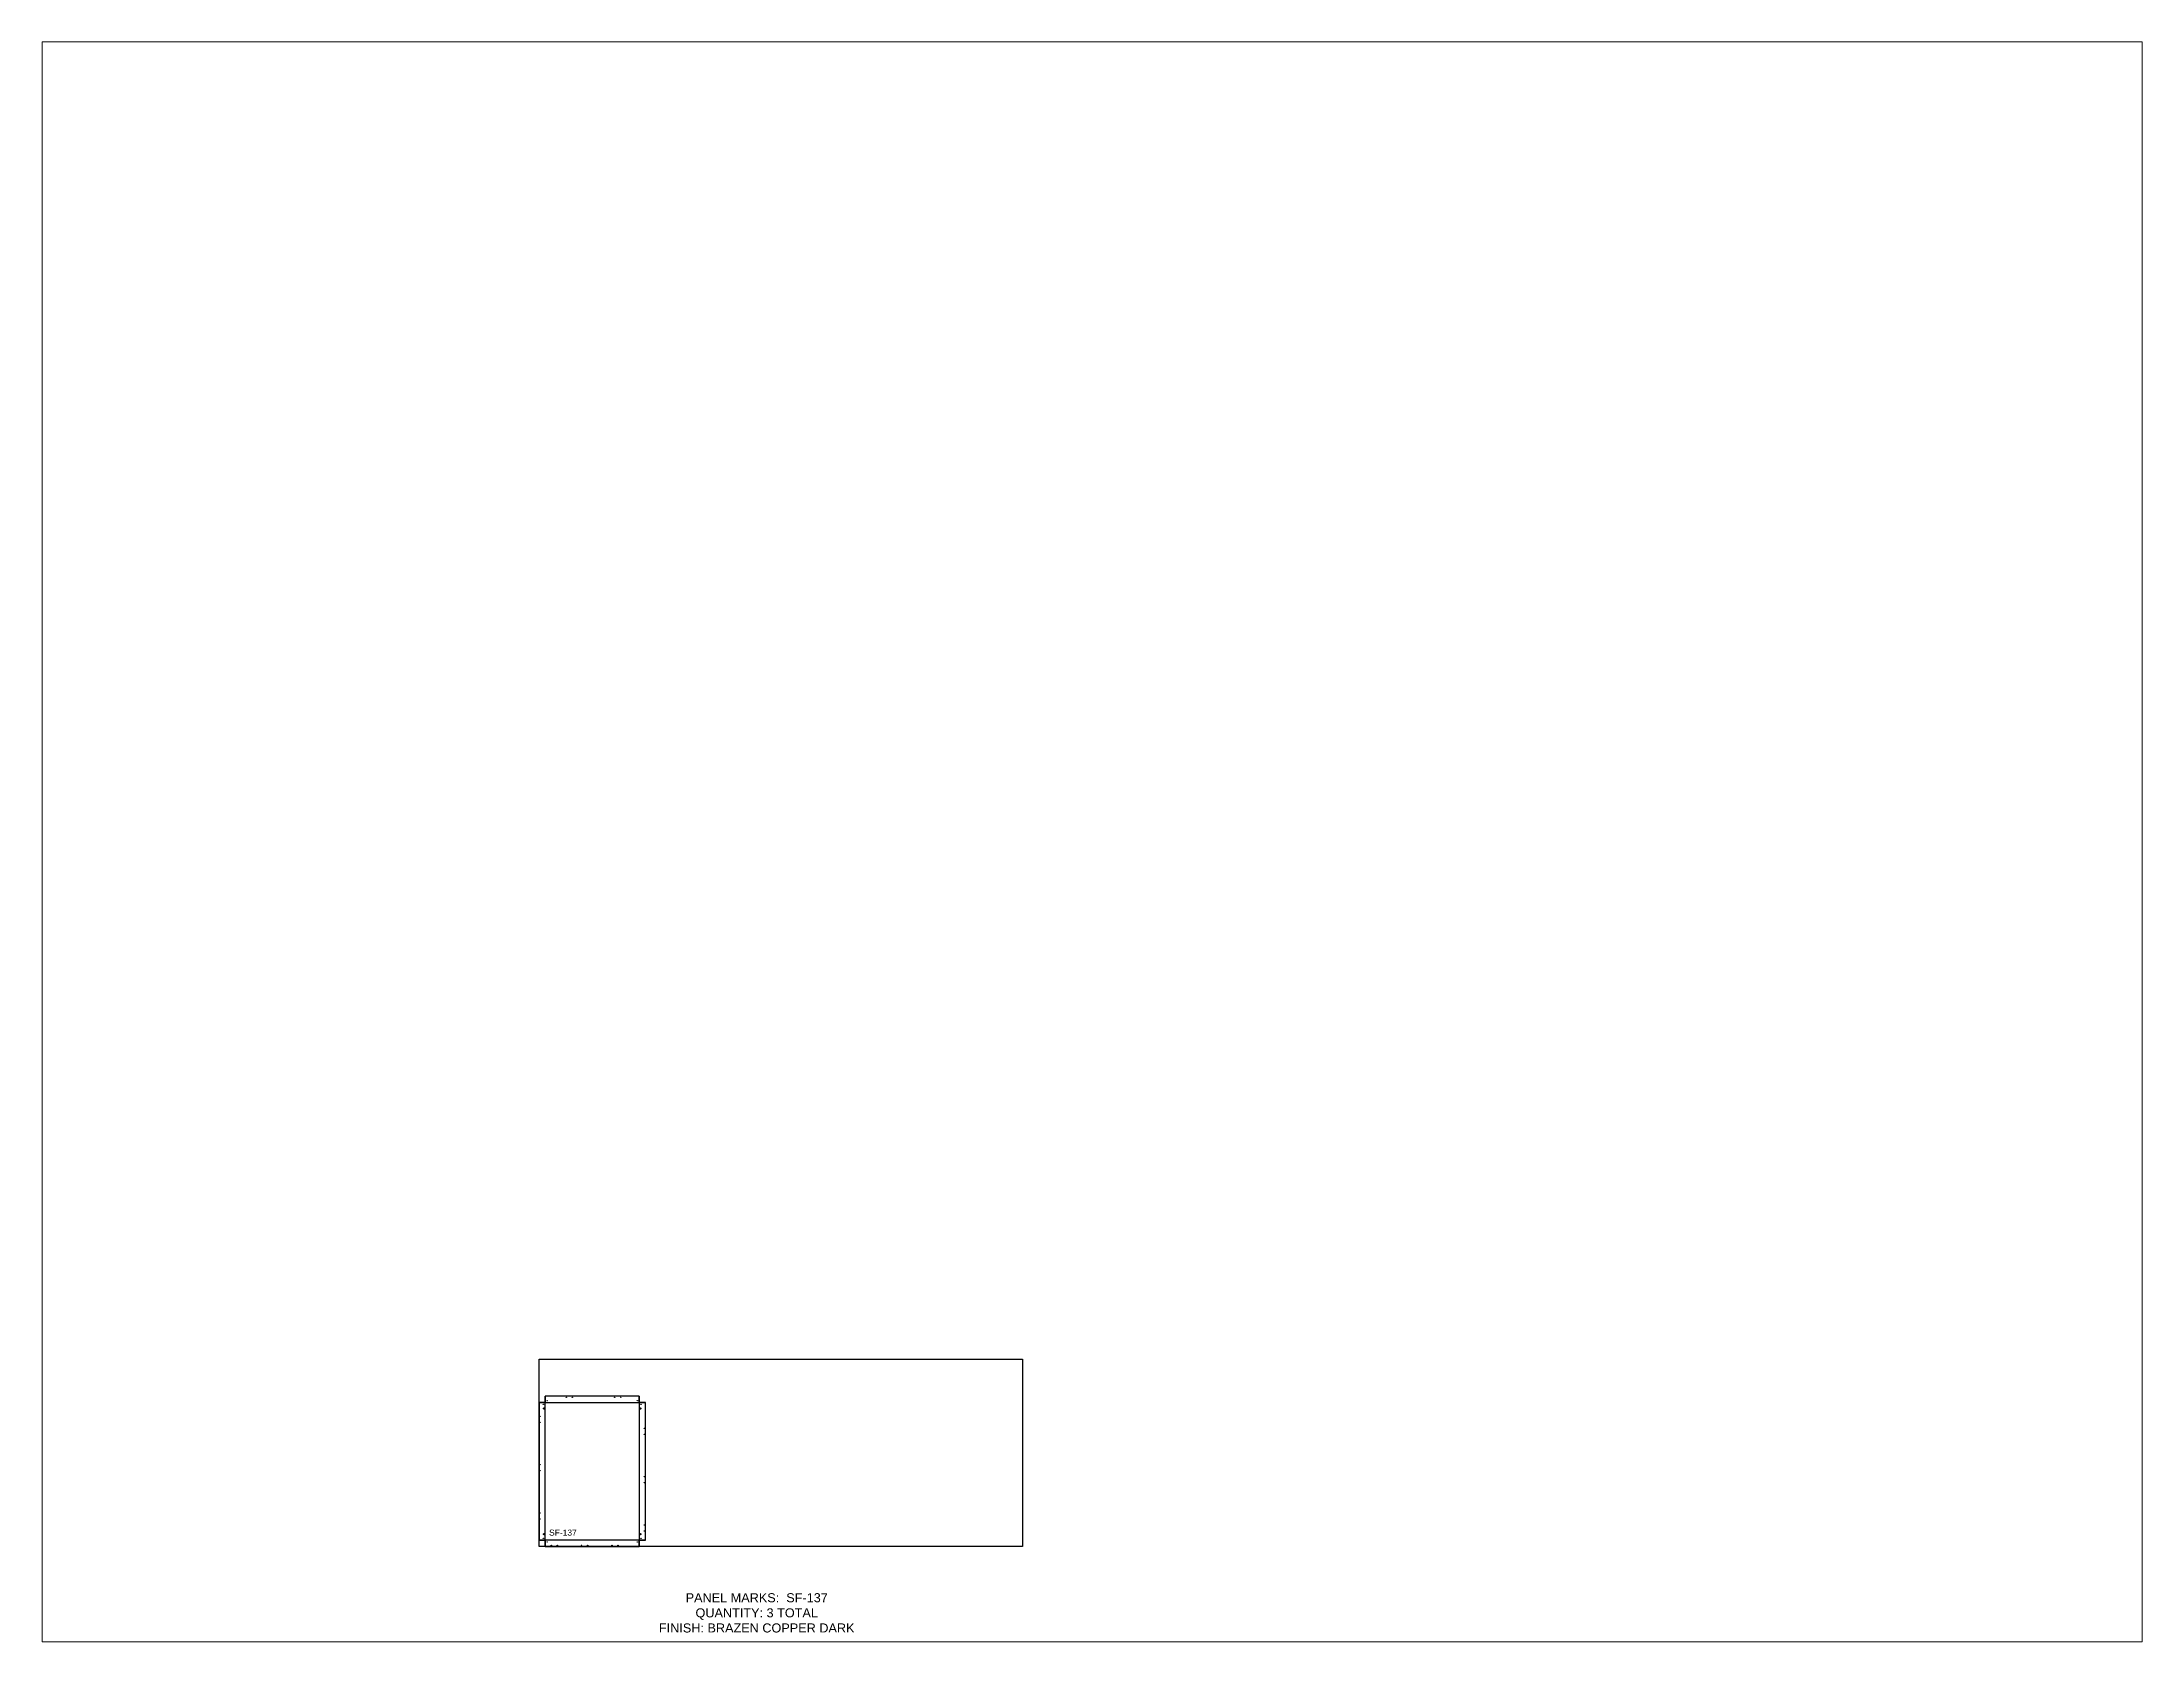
# Paper-space layout 'Layout1' of a CAD drawing. Header units: inches. Extents: x 1.05 to 9.45, y 0.8 to 7.2.
# The model-space entities are those that its viewports show. They can reach past a viewport. Long polylines and large blocks are cut down to what shows.
import ezdxf

# ---------------------------------------------------------------- set-up
doc = ezdxf.new("R2010")
doc.units = ezdxf.units.IN
doc.header["$MEASUREMENT"] = 0
doc.linetypes.add('HIDDEN', pattern=[0.375, 0.25, -0.125])
doc.linetypes.add('PHANTOM', pattern=[2.5, 1.25, -0.25, 0.25, -0.25, 0.25, -0.25])
for name, color, linetype in [('CUT', 7, 'Continuous'), ('DIMS', 1, 'Continuous'), ('HOLES', 6, 'Continuous'), ('ROUT', 1, 'HIDDEN'), ('SHEET', 5, 'PHANTOM'), ('TEXT', 2, 'PHANTOM'), ('WEEPS', 3, 'HIDDEN')]:
    doc.layers.add(name, color=color, linetype=linetype)
doc.styles.get("Standard").update_dxf_attribs({"font": 'arial.ttf'})

msp = doc.modelspace()

# ---------------------------------------------------------------- linework, layer by layer
at = {"layer": 'CUT', "ltscale": 0.25}
msp.add_lwpolyline([(0, 47.63), (0, 2.06), (2.06, 2.06), (2.06, 0), (33.12, 0), (33.12, 2.06), (35.19, 2.06), (35.19, 47.63), (33.12, 47.63), (33.12, 49.7), (2.06, 49.7), (2.06, 47.63), (0, 47.63)], dxfattribs=at)
at = {"layer": 'HOLES', "ltscale": 0.25}
for centre in [(9.07, 49.32), (11.07, 49.32), (25.07, 49.32), (27.07, 49.32), (0.37, 43.06), (1.44, 47), (2.69, 48.26), (32.5, 48.26), (33.75, 47.01), (0.37, 41.06), (34.81, 39.06), (34.81, 37.06), (0.37, 27.06), (0.37, 25.06), (34.81, 23.06), (34.81, 21.06), (0.37, 11.07), (0.37, 9.07), (34.81, 7.07), (1.44, 2.69), (2.69, 1.44), (4.06, 0.37), (6.06, 0.37), (14.06, 0.37), (16.06, 0.37), (24.12, 0.37), (26.12, 0.37), (32.5, 1.44), (33.75, 2.69), (34.81, 5.07)]:
    msp.add_circle(centre, 0.0625, dxfattribs=at)
at = {"layer": 'ROUT', "ltscale": 0.25}
for p, q in [((2.06, 0), (2.06, 49.7)), ((33.12, 49.7), (33.12, 0)), ((0, 47.63), (35.19, 47.63)), ((35.19, 2.06), (0, 2.06))]:
    msp.add_line(p, q, dxfattribs=at)
at = {"layer": 'SHEET'}
msp.add_lwpolyline([(0, 62), (160, 62), (160, 0), (0, 0)], close=True, dxfattribs=at)
at = {"layer": 'WEEPS', "ltscale": 0.25}
for centre in [(1.66, 45.63), (33.53, 45.63), (1.66, 4.06), (33.53, 4.06)]:
    msp.add_circle(centre, 0.188, dxfattribs=at)

# ---------------------------------------------------------------- texts
at = {"layer": 'DIMS', "ltscale": 0.25, "insert": (7.91, 5.57), "char_height": 2, "attachment_point": 2}
msp.add_mtext_dynamic_manual_height_columns('SF-137', width=3.0859, gutter_width=10, heights=[2.07], dxfattribs=at)
at = {"layer": 'TEXT', "insert": (72.05, -22.01), "char_height": 3, "attachment_point": 5}
msp.add_mtext_dynamic_manual_height_columns('\\pxt44;PANEL MARKS:  SF-137\\P\\ptz;QUANTITY: 3 TOTAL\\PFINISH: BRAZEN COPPER DARK', width=199.7409, gutter_width=1, heights=[0], dxfattribs=at)

psp = doc.layouts.get("Layout1")

# ---------------------------------------------------------------- viewports
at = {"layer": 'CUT'}
psp.add_viewport(center=(5.25, 4), size=(8.4, 6.4), view_center_point=(183.0157, 233.1318), view_height=529.538938, dxfattribs=at)

doc.saveas('drawing.dxf')
